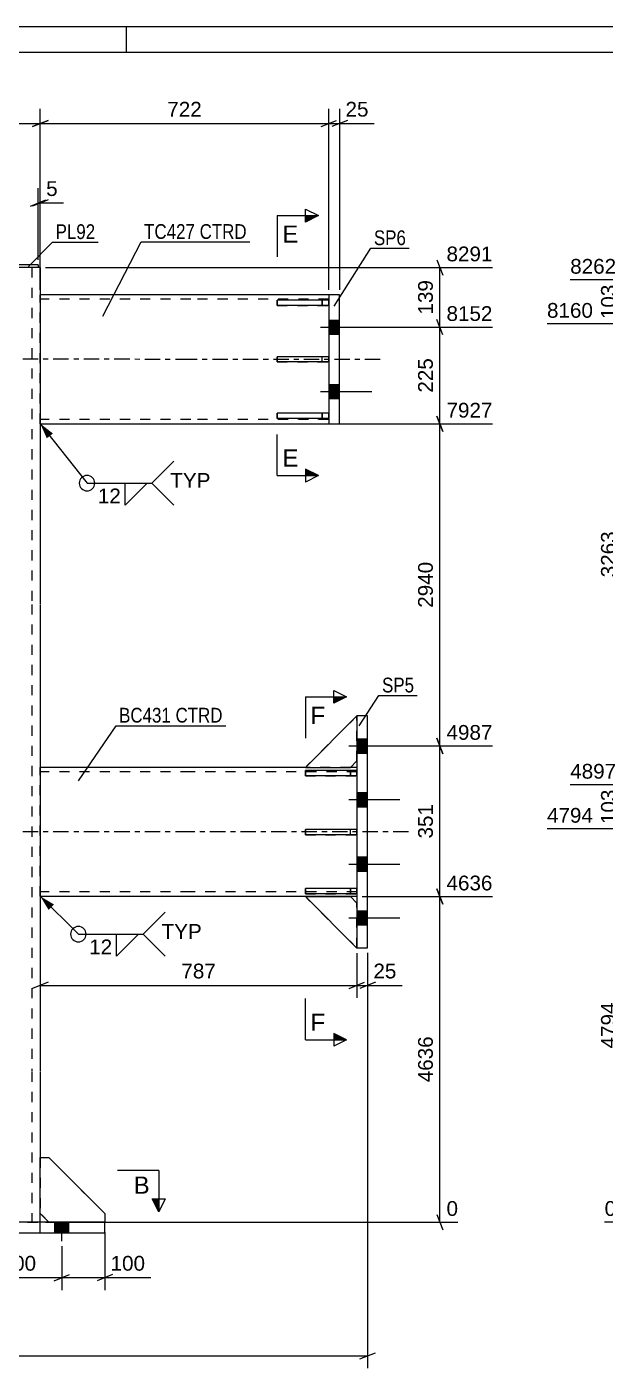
# Model space of a CAD drawing. Header units: millimetres. Extents: x -496 to 256, y -947 to 232.
# Drawn here: x -183 to -70.9, y -28.3 to 231.9 of the extents above; entities that cross this region are included whole.
import ezdxf

# ---------------------------------------------------------------- set-up
doc = ezdxf.new("R2010")
doc.units = ezdxf.units.MM
doc.linetypes.add('DXK_LINE_DOT2', pattern=[3.9198, 1.9599, -1.9599])
doc.linetypes.add('DXK_LINE_DOT3', pattern=[5.9187, 2.979, -0.9799, 0.9799, -0.9799])
doc.styles.add('Arial', font='ARIAL.TTF', dxfattribs={"height": 0.2})
doc.styles.add('Arial Narrow', font='ARIALN.TTF', dxfattribs={"height": 0.2})

# ---------------------------------------------------------------- blocks, each defined once
blk = doc.blocks.new('Unknown-284932164-1134')
at = {"color": 5, "linetype": 'Continuous'}
for p, q in [((256.3, 231.92), (-337.7, 231.92)), ((-163.7, 226.92), (-163.7, 231.92)), ((251.3, 226.92), (-332.7, 226.92))]:
    blk.add_line(p, q, dxfattribs=at)
blk = doc.blocks.new('Part-284932164-8236 - 8231')
at = {"color": 2, "linetype": 'Continuous'}
for p, q in [((-167.9, 0), (-234.56, 0)), ((-234.56, 0), (-234.56, -2.08)), ((-234.56, -2.08), (-222.06, -2.08)), ((-222.06, -2.08), (-222.06, 0)), ((-222.06, -2.08), (-167.9, -2.08)), ((-180.4, -2.08), (-180.4, 0)), ((-167.9, -2.08), (-167.9, 0))]:
    blk.add_line(p, q, dxfattribs=at)
at = {"color": 7, "linetype": 'DXK_LINE_DOT2'}
for p, q in [((-222.06, 0), (-222.06, -2.08)), ((-180.4, -2.08), (-180.4, 0))]:
    blk.add_line(p, q, dxfattribs=at)
blk = doc.blocks.new('Part-284932164-8241 - 8231')
at = {"color": 2, "linetype": 'Continuous'}
for p, q in [((-180.4, 1.67), (-180.4, 12.5)), ((-180.4, 12.5), (-178.73, 12.5)), ((-167.9, 1.67), (-178.73, 12.5)), ((-178.73, 0), (-180.4, 1.67)), ((-167.9, 1.67), (-167.9, 0))]:
    blk.add_line(p, q, dxfattribs=at)
at = {"color": 7, "linetype": 'DXK_LINE_DOT2'}
blk.add_line((-167.9, 0), (-178.73, 0), dxfattribs=at)
blk = doc.blocks.new('Part-284932164-8242 - 8231')
at = {"color": 7, "linetype": 'DXK_LINE_DOT2'}
for p, q in [((-180.4, 1.67), (-180.4, 12.5)), ((-180.4, 12.5), (-178.73, 12.5)), ((-178.73, 12.5), (-167.9, 1.67)), ((-178.73, 0), (-180.4, 1.67)), ((-167.9, 0), (-178.73, 0)), ((-167.9, 1.67), (-167.9, 0))]:
    blk.add_line(p, q, dxfattribs=at)
blk = doc.blocks.new('Part-284932164-8251 - 8231')
at = {"color": 2, "linetype": 'Continuous'}
for p, q in [((-151.23, 179.9), (-180.4, 179.91)), ((-124.46, 179.9), (-151.13, 179.9)), ((-180.4, 154.91), (-151.23, 154.9)), ((-151.13, 154.9), (-124.46, 154.9))]:
    blk.add_line(p, q, dxfattribs=at)
at = {"color": 7, "linetype": 'DXK_LINE_DOT2'}
for p, q in [((-180.4, 154.91), (-180.4, 179.91)), ((-124.46, 179.9), (-124.46, 154.9)), ((-151.23, 179.07), (-180.4, 179.07)), ((-124.46, 179.07), (-151.13, 179.07)), ((-151.23, 155.74), (-180.4, 155.74)), ((-180.4, 154.91), (-180.4, 154.91)), ((-180.4, 154.91), (-180.4, 154.91)), ((-124.46, 155.74), (-151.13, 155.74))]:
    blk.add_line(p, q, dxfattribs=at)
at = {"color": 7, "linetype": 'DXK_LINE_DOT3'}
for p, q in [((-151.23, 167.4), (-190.4, 167.41)), ((-114.46, 167.4), (-151.13, 167.4))]:
    blk.add_line(p, q, dxfattribs=at)
blk = doc.blocks.new('Part-284932164-8252 - 8231')
at = {"color": 2, "linetype": 'Continuous'}
for p, q in [((-151.23, 88.22), (-180.4, 88.22)), ((-129, 88.22), (-151.13, 88.22)), ((-119, 88.22), (-120.25, 88.22)), ((-180.4, 63.22), (-151.23, 63.22)), ((-151.13, 63.22), (-119, 63.22))]:
    blk.add_line(p, q, dxfattribs=at)
at = {"color": 7, "linetype": 'DXK_LINE_DOT2'}
for p, q in [((-180.4, 63.22), (-180.4, 88.22)), ((-151.23, 87.38), (-180.4, 87.38)), ((-119, 87.38), (-151.13, 87.38)), ((-120.25, 88.22), (-129, 88.22)), ((-119, 88.22), (-119, 63.22)), ((-151.23, 64.05), (-180.4, 64.05)), ((-180.4, 63.22), (-180.4, 63.22)), ((-180.4, 63.22), (-180.4, 63.22)), ((-119, 64.05), (-151.13, 64.05))]:
    blk.add_line(p, q, dxfattribs=at)
at = {"color": 7, "linetype": 'DXK_LINE_DOT3'}
for p, q in [((-151.23, 75.72), (-190.4, 75.72)), ((-109, 75.72), (-151.13, 75.72))]:
    blk.add_line(p, q, dxfattribs=at)
blk = doc.blocks.new('Part-284932164-8254 - 8231')
at = {"color": 2, "linetype": 'Continuous'}
for p, q in [((-124.46, 179.9), (-124.46, 154.9)), ((-122.38, 179.9), (-124.46, 179.9)), ((-122.38, 154.9), (-122.38, 179.9)), ((-124.46, 154.9), (-122.38, 154.9))]:
    blk.add_line(p, q, dxfattribs=at)
blk = doc.blocks.new('Part-284932164-8256 - 8231')
at = {"color": 2, "linetype": 'Continuous'}
for p, q in [((-119, 98.22), (-119, 53.22)), ((-116.92, 98.22), (-119, 98.22)), ((-116.92, 53.22), (-116.92, 98.22)), ((-119, 53.22), (-116.92, 53.22))]:
    blk.add_line(p, q, dxfattribs=at)
blk = doc.blocks.new('Part-284932164-8260 - 8231')
at = {"color": 2, "linetype": 'Continuous'}
for p, q in [((-124.46, 167.9), (-134.46, 167.9)), ((-134.46, 166.9), (-134.46, 167.9)), ((-124.46, 166.9), (-134.46, 166.9)), ((-124.46, 167.9), (-124.46, 166.9))]:
    blk.add_line(p, q, dxfattribs=at)
at = {"color": 7, "linetype": 'DXK_LINE_DOT2'}
blk.add_line((-125.71, 166.9), (-125.71, 167.9), dxfattribs=at)
blk = doc.blocks.new('Part-284932164-8261 - 8231')
at = {"color": 2, "linetype": 'Continuous'}
for p, q in [((-124.46, 178.86), (-134.46, 178.86)), ((-134.46, 177.86), (-134.46, 178.86)), ((-124.46, 177.86), (-134.46, 177.86)), ((-124.46, 178.86), (-124.46, 177.86))]:
    blk.add_line(p, q, dxfattribs=at)
at = {"color": 7, "linetype": 'DXK_LINE_DOT2'}
blk.add_line((-125.71, 177.86), (-125.71, 178.86), dxfattribs=at)
blk = doc.blocks.new('Part-284932164-8262 - 8231')
at = {"color": 2, "linetype": 'Continuous'}
for p, q in [((-124.46, 156.95), (-134.46, 156.95)), ((-134.46, 155.95), (-134.46, 156.95)), ((-124.46, 156.95), (-124.46, 155.95)), ((-124.46, 155.95), (-134.46, 155.95))]:
    blk.add_line(p, q, dxfattribs=at)
at = {"color": 7, "linetype": 'DXK_LINE_DOT2'}
blk.add_line((-125.71, 155.95), (-125.71, 156.95), dxfattribs=at)
blk = doc.blocks.new('Part-284932164-8273 - 8231')
at = {"color": 2, "linetype": 'Continuous'}
for p, q in [((-129, 63.16), (-120.25, 63.16)), ((-129, 63.16), (-119, 53.16)), ((-120.25, 63.16), (-119, 61.91)), ((-119, 53.16), (-119, 53.22))]:
    blk.add_line(p, q, dxfattribs=at)
at = {"color": 7, "linetype": 'DXK_LINE_DOT2'}
blk.add_line((-119, 53.22), (-119, 61.91), dxfattribs=at)
blk = doc.blocks.new('Part-284932164-8274 - 8231')
at = {"color": 7, "linetype": 'DXK_LINE_DOT2'}
for p, q in [((-129, 63.16), (-120.25, 63.16)), ((-119, 53.16), (-129, 63.16)), ((-120.25, 63.16), (-119, 61.91)), ((-119, 61.91), (-119, 53.16))]:
    blk.add_line(p, q, dxfattribs=at)
blk = doc.blocks.new('Part-284932164-8275 - 8231')
at = {"color": 2, "linetype": 'Continuous'}
for p, q in [((-119, 98.22), (-129, 88.22)), ((-120.25, 88.22), (-119, 89.47)), ((-129, 88.22), (-120.25, 88.22))]:
    blk.add_line(p, q, dxfattribs=at)
at = {"color": 7, "linetype": 'DXK_LINE_DOT2'}
blk.add_line((-119, 89.47), (-119, 98.22), dxfattribs=at)
blk = doc.blocks.new('Part-284932164-8276 - 8231')
at = {"color": 7, "linetype": 'DXK_LINE_DOT2'}
for p, q in [((-119, 98.22), (-129, 88.22)), ((-119, 89.47), (-119, 98.22)), ((-120.25, 88.22), (-119, 89.47)), ((-129, 88.22), (-120.25, 88.22))]:
    blk.add_line(p, q, dxfattribs=at)
blk = doc.blocks.new('Part-284932164-8277 - 8231')
at = {"color": 7, "linetype": 'DXK_LINE_DOT2'}
for p, q in [((-119, 76.16), (-129, 76.16)), ((-129, 76.16), (-129, 75.16)), ((-120.25, 75.16), (-120.25, 76.16)), ((-119, 75.16), (-119, 76.16)), ((-129, 75.16), (-119, 75.16))]:
    blk.add_line(p, q, dxfattribs=at)
blk = doc.blocks.new('Part-284932164-8278 - 8231')
at = {"color": 7, "linetype": 'DXK_LINE_DOT2'}
for p, q in [((-119, 87.62), (-129, 87.62)), ((-129, 87.62), (-129, 86.62)), ((-129, 86.62), (-119, 86.62)), ((-120.25, 87.62), (-120.25, 86.62)), ((-119, 86.62), (-119, 87.62))]:
    blk.add_line(p, q, dxfattribs=at)
blk = doc.blocks.new('Part-284932164-8279 - 8231')
at = {"color": 7, "linetype": 'DXK_LINE_DOT2'}
for p, q in [((-119, 64.7), (-129, 64.7)), ((-129, 64.7), (-129, 63.7)), ((-129, 63.7), (-119, 63.7)), ((-120.25, 64.7), (-120.25, 63.7)), ((-119, 63.7), (-119, 64.7))]:
    blk.add_line(p, q, dxfattribs=at)
blk = doc.blocks.new('Part-284932164-8280 - 8231')
at = {"color": 2, "linetype": 'Continuous'}
for p, q in [((-119, 76.16), (-129, 76.16)), ((-129, 75.16), (-129, 76.16)), ((-119, 76.16), (-119, 75.16)), ((-119, 75.16), (-129, 75.16))]:
    blk.add_line(p, q, dxfattribs=at)
at = {"color": 7, "linetype": 'DXK_LINE_DOT2'}
blk.add_line((-120.25, 75.16), (-120.25, 76.16), dxfattribs=at)
blk = doc.blocks.new('Part-284932164-8281 - 8231')
at = {"color": 2, "linetype": 'Continuous'}
for p, q in [((-119, 87.62), (-129, 87.62)), ((-129, 86.62), (-129, 87.62)), ((-119, 86.62), (-129, 86.62)), ((-119, 87.62), (-119, 86.62))]:
    blk.add_line(p, q, dxfattribs=at)
at = {"color": 7, "linetype": 'DXK_LINE_DOT2'}
blk.add_line((-120.25, 86.62), (-120.25, 87.62), dxfattribs=at)
blk = doc.blocks.new('Part-284932164-8282 - 8231')
at = {"color": 2, "linetype": 'Continuous'}
for p, q in [((-119, 64.7), (-129, 64.7)), ((-129, 63.7), (-129, 64.7)), ((-119, 63.7), (-129, 63.7)), ((-119, 64.7), (-119, 63.7))]:
    blk.add_line(p, q, dxfattribs=at)
at = {"color": 7, "linetype": 'DXK_LINE_DOT2'}
blk.add_line((-120.25, 63.7), (-120.25, 64.7), dxfattribs=at)
blk = doc.blocks.new('Part-284932164-8283 - 8231')
at = {"color": 2, "linetype": 'Continuous'}
for p, q in [((-221.65, 185.72), (-214.77, 185.72)), ((-221.65, 185.72), (-221.65, 185.22)), ((-221.65, 185.22), (-220.25, 185.22)), ((-180.81, 185.72), (-187.69, 185.72)), ((-180.81, 185.22), (-182.21, 185.22)), ((-180.81, 185.72), (-180.81, 185.22))]:
    blk.add_line(p, q, dxfattribs=at)
at = {"color": 7, "linetype": 'DXK_LINE_DOT2'}
for p, q in [((-182.21, 185.22), (-220.25, 185.22)), ((-187.69, 185.72), (-214.77, 185.72))]:
    blk.add_line(p, q, dxfattribs=at)
blk = doc.blocks.new('Part-284932164-8286 - 8231')
at = {"linetype": 'Continuous'}
blk.add_hatch(color=2, dxfattribs=at).paths.add_polyline_path([(-222.06, 29.17), (-222.86, 30.57), (-221.26, 30.57)])
at = {"color": 2, "linetype": 'Continuous'}
for p, q in [((-222.06, 185.22), (-222.06, 119.96)), ((-222.06, 185.22), (-221.65, 185.22)), ((-220.25, 185.22), (-214.77, 185.22)), ((-182.21, 185.22), (-187.69, 185.22)), ((-180.4, 185.22), (-180.81, 185.22)), ((-180.4, 185.22), (-180.4, 119.96)), ((-222.06, 119.86), (-222.06, 29.27)), ((-180.4, 119.86), (-180.4, 29.27)), ((-222.06, 29.17), (-222.86, 30.57)), ((-222.86, 30.57), (-221.26, 30.57)), ((-221.26, 30.57), (-222.06, 29.17)), ((-222.06, 29.17), (-222.06, 12.5)), ((-180.4, 29.17), (-180.4, 12.5)), ((-222.06, 1.67), (-222.06, 0)), ((-180.4, 0), (-180.4, 1.67))]:
    blk.add_line(p, q, dxfattribs=at)
at = {"color": 7, "linetype": 'DXK_LINE_DOT2'}
for p, q in [((-221.81, 185.22), (-220.25, 185.22)), ((-220.4, 185.22), (-220.4, 119.96)), ((-220.4, 185.22), (-220.25, 185.22)), ((-214.77, 185.22), (-187.69, 185.22)), ((-180.81, 185.22), (-183.73, 185.22)), ((-182.06, 185.22), (-182.06, 119.96)), ((-220.4, 119.86), (-220.4, 29.27)), ((-182.06, 119.86), (-182.06, 29.27)), ((-220.4, 29.17), (-220.4, 0)), ((-182.06, 29.17), (-182.06, 0)), ((-222.06, 12.5), (-222.06, 1.67)), ((-180.4, 12.5), (-180.4, 1.67)), ((-222.06, 0), (-180.4, 0))]:
    blk.add_line(p, q, dxfattribs=at)
at = {"color": 2, "linetype": 'Continuous'}
blk.add_circle((-222.06, 30.07), 1, dxfattribs=at)
blk = doc.blocks.new('Bolt-284932164-8287 - 8231')
at = {"linetype": 'Continuous'}
for points in [[(-224.86, 0), (-227.61, 0), (-227.61, -2.08), (-224.86, -2.08)], [(-224.86, 0), (-227.61, 0), (-227.61, -2.08), (-224.86, -2.08)], [(-208.19, 0), (-210.94, 0), (-210.94, -2.08), (-208.19, -2.08)], [(-208.19, 0), (-210.94, 0), (-210.94, -2.08), (-208.19, -2.08)], [(-191.52, 0), (-194.27, 0), (-194.27, -2.08), (-191.52, -2.08)], [(-191.52, 0), (-194.27, 0), (-194.27, -2.08), (-191.52, -2.08)], [(-174.86, 0), (-177.61, 0), (-177.61, -2.08), (-174.86, -2.08)], [(-174.86, 0), (-177.61, 0), (-177.61, -2.08), (-174.86, -2.08)]]:
    blk.add_hatch(color=1, dxfattribs=at).paths.add_polyline_path(points)
at = {"color": 1, "linetype": 'Continuous'}
for p, q in [((-227.61, -2.08), (-227.61, 0)), ((-227.61, -2.08), (-227.61, 0)), ((-226.23, -3.67), (-226.23, 0)), ((-226.23, -3.67), (-226.23, 0)), ((-224.86, -2.08), (-224.86, 0)), ((-224.86, -2.08), (-224.86, 0)), ((-210.94, -2.08), (-210.94, 0)), ((-210.94, -2.08), (-210.94, 0)), ((-209.56, -3.67), (-209.56, 0)), ((-209.56, -3.67), (-209.56, 0)), ((-208.19, -2.08), (-208.19, 0)), ((-208.19, -2.08), (-208.19, 0)), ((-194.27, -2.08), (-194.27, 0)), ((-194.27, -2.08), (-194.27, 0)), ((-192.9, -3.67), (-192.9, 0)), ((-192.9, -3.67), (-192.9, 0)), ((-191.52, -2.08), (-191.52, 0)), ((-191.52, -2.08), (-191.52, 0)), ((-177.61, -2.08), (-177.61, 0)), ((-177.61, -2.08), (-177.61, 0)), ((-176.23, -3.67), (-176.23, 0)), ((-176.23, -3.67), (-176.23, 0)), ((-174.86, -2.08), (-174.86, 0)), ((-174.86, -2.08), (-174.86, 0))]:
    blk.add_line(p, q, dxfattribs=at)
blk = doc.blocks.new('Bolt-284932164-8293 - 8231')
at = {"linetype": 'Continuous'}
for points in [[(-124.46, 175.03), (-124.46, 172.28), (-122.38, 172.28), (-122.38, 175.03)], [(-124.46, 175.03), (-124.46, 172.28), (-122.38, 172.28), (-122.38, 175.03)], [(-124.46, 162.53), (-124.46, 159.78), (-122.38, 159.78), (-122.38, 162.53)], [(-124.46, 162.53), (-124.46, 159.78), (-122.38, 159.78), (-122.38, 162.53)]]:
    blk.add_hatch(color=1, dxfattribs=at).paths.add_polyline_path(points)
at = {"color": 1, "linetype": 'Continuous'}
for p, q in [((-124.46, 175.03), (-122.38, 175.03)), ((-124.46, 175.03), (-122.38, 175.03)), ((-126.05, 173.65), (-116.13, 173.65)), ((-126.05, 173.65), (-116.13, 173.65)), ((-124.46, 172.28), (-122.38, 172.28)), ((-124.46, 172.28), (-122.38, 172.28)), ((-124.46, 162.53), (-122.38, 162.53)), ((-124.46, 162.53), (-122.38, 162.53)), ((-126.05, 161.15), (-116.13, 161.15)), ((-126.05, 161.15), (-116.13, 161.15)), ((-124.46, 159.78), (-122.38, 159.78)), ((-124.46, 159.78), (-122.38, 159.78))]:
    blk.add_line(p, q, dxfattribs=at)
blk = doc.blocks.new('Bolt-284932164-8295 - 8231')
at = {"linetype": 'Continuous'}
for points in [[(-119, 93.76), (-119, 91.01), (-116.92, 91.01), (-116.92, 93.76)], [(-119, 93.76), (-119, 91.01), (-116.92, 91.01), (-116.92, 93.76)], [(-119, 93.76), (-119, 91.01), (-116.92, 91.01), (-116.92, 93.76)], [(-119, 83.34), (-119, 80.59), (-116.92, 80.59), (-116.92, 83.34)], [(-119, 83.34), (-119, 80.59), (-116.92, 80.59), (-116.92, 83.34)], [(-119, 70.84), (-119, 68.09), (-116.92, 68.09), (-116.92, 70.84)], [(-119, 70.84), (-119, 68.09), (-116.92, 68.09), (-116.92, 70.84)], [(-119, 60.42), (-119, 57.67), (-116.92, 57.67), (-116.92, 60.42)], [(-119, 60.42), (-119, 57.67), (-116.92, 57.67), (-116.92, 60.42)], [(-119, 60.42), (-119, 57.67), (-116.92, 57.67), (-116.92, 60.42)]]:
    blk.add_hatch(color=1, dxfattribs=at).paths.add_polyline_path(points)
at = {"color": 1, "linetype": 'Continuous'}
for p, q in [((-119, 93.76), (-116.92, 93.76)), ((-119, 93.76), (-116.92, 93.76)), ((-119, 93.76), (-116.92, 93.76)), ((-120.59, 92.38), (-110.67, 92.38)), ((-120.59, 92.38), (-110.67, 92.38)), ((-120.59, 92.38), (-110.67, 92.38)), ((-119, 91.01), (-116.92, 91.01)), ((-119, 91.01), (-116.92, 91.01)), ((-119, 91.01), (-116.92, 91.01)), ((-119, 83.34), (-116.92, 83.34)), ((-119, 83.34), (-116.92, 83.34)), ((-120.59, 81.97), (-110.67, 81.97)), ((-120.59, 81.97), (-110.67, 81.97)), ((-119, 80.59), (-116.92, 80.59)), ((-119, 80.59), (-116.92, 80.59)), ((-119, 70.84), (-116.92, 70.84)), ((-119, 70.84), (-116.92, 70.84)), ((-120.59, 69.47), (-110.67, 69.47)), ((-120.59, 69.47), (-110.67, 69.47)), ((-119, 68.09), (-116.92, 68.09)), ((-119, 68.09), (-116.92, 68.09)), ((-119, 60.42), (-116.92, 60.42)), ((-119, 60.42), (-116.92, 60.42)), ((-119, 60.42), (-116.92, 60.42)), ((-120.59, 59.05), (-110.67, 59.05)), ((-120.59, 59.05), (-110.67, 59.05)), ((-120.59, 59.05), (-110.67, 59.05)), ((-119, 57.67), (-116.92, 57.67)), ((-119, 57.67), (-116.92, 57.67)), ((-119, 57.67), (-116.92, 57.67))]:
    blk.add_line(p, q, dxfattribs=at)
blk = doc.blocks.new('Part-284932164-17083 - 8231')
at = {"color": 7, "linetype": 'DXK_LINE_DOT2'}
for p, q in [((-124.46, 167.9), (-134.46, 167.9)), ((-134.46, 167.9), (-134.46, 166.9)), ((-134.46, 166.9), (-124.46, 166.9)), ((-125.71, 166.9), (-125.71, 167.9)), ((-124.46, 166.9), (-124.46, 167.9))]:
    blk.add_line(p, q, dxfattribs=at)
blk = doc.blocks.new('Part-284932164-17086 - 8231')
at = {"color": 7, "linetype": 'DXK_LINE_DOT2'}
for p, q in [((-124.46, 178.86), (-134.46, 178.86)), ((-134.46, 178.86), (-134.46, 177.86)), ((-134.46, 177.86), (-124.46, 177.86)), ((-125.71, 178.86), (-125.71, 177.86)), ((-124.46, 177.86), (-124.46, 178.86))]:
    blk.add_line(p, q, dxfattribs=at)
blk = doc.blocks.new('Part-284932164-17087 - 8231')
at = {"color": 7, "linetype": 'DXK_LINE_DOT2'}
for p, q in [((-124.46, 156.95), (-134.46, 156.95)), ((-134.46, 156.95), (-134.46, 155.95)), ((-125.71, 156.95), (-125.71, 155.95)), ((-124.46, 155.95), (-124.46, 156.95)), ((-134.46, 155.95), (-124.46, 155.95))]:
    blk.add_line(p, q, dxfattribs=at)
blk = doc.blocks.new('StraightDimension-284932164-12461 - 1878')
at = {"color": 7, "linetype": 'Continuous'}
for p, q in [((-45.33, 182.82), (-77.63, 182.82)), ((-68.04, 184.32), (-66.84, 181.32)), ((-67.44, 174.27), (-67.44, 182.82)), ((-66.84, 172.77), (-68.04, 175.77)), ((-21.83, 174.27), (-82.13, 174.27))]:
    blk.add_line(p, q, dxfattribs=at)
at = {"color": 0}
blk.add_wipeout([(-68.19, 182.48), (-72.39, 182.48), (-72.39, 174.61), (-68.19, 174.61)], dxfattribs=at)
at = {"color": 3, "style": 'Arial'}
blk.add_text('103', height=2.865, rotation=90.0002, dxfattribs=at).set_placement((-68.79, 175.21))
at = {"color": 0, "linetype": 'Continuous'}
blk.add_wipeout([(-68.14, 183.42), (-68.14, 187.62), (-78.23, 187.62), (-78.23, 183.42)], dxfattribs=at)
at = {"color": 3, "linetype": 'Continuous', "style": 'Arial'}
blk.add_text('8262', height=2.865, dxfattribs=at).set_placement((-77.63, 184.02))
blk = doc.blocks.new('StraightDimension-284932164-12462 - 1878')
at = {"color": 7, "linetype": 'Continuous'}
for p, q in [((-66.84, 172.77), (-68.04, 175.77)), ((-21.83, 174.27), (-82.13, 174.27)), ((-67.44, 84.84), (-67.44, 174.27)), ((-68.04, 86.34), (-66.84, 83.34)), ((-45.33, 84.84), (-77.63, 84.84))]:
    blk.add_line(p, q, dxfattribs=at)
at = {"color": 0, "linetype": 'Continuous'}
blk.add_wipeout([(-72.64, 174.87), (-72.64, 179.07), (-82.73, 179.07), (-82.73, 174.87)], dxfattribs=at)
at = {"color": 0}
blk.add_wipeout([(-68.19, 134.6), (-72.39, 134.6), (-72.39, 124.51), (-68.19, 124.51)], dxfattribs=at)
at = {"color": 3, "linetype": 'Continuous', "style": 'Arial'}
blk.add_text('8160', height=2.865, dxfattribs=at).set_placement((-82.13, 175.47))
at = {"color": 3, "style": 'Arial'}
blk.add_text('3263', height=2.865, rotation=90.0002, dxfattribs=at).set_placement((-68.79, 125.11))
blk = doc.blocks.new('StraightDimension-284932164-12463 - 1878')
at = {"color": 7, "linetype": 'Continuous'}
for p, q in [((-68.04, 86.34), (-66.84, 83.34)), ((-45.33, 84.84), (-77.63, 84.84)), ((-67.44, 76.29), (-67.44, 84.84)), ((-21.83, 76.29), (-82.13, 76.29)), ((-66.84, 74.79), (-68.04, 77.79))]:
    blk.add_line(p, q, dxfattribs=at)
at = {"color": 0}
blk.add_wipeout([(-68.19, 84.5), (-72.39, 84.5), (-72.39, 76.63), (-68.19, 76.63)], dxfattribs=at)
at = {"color": 3, "style": 'Arial'}
blk.add_text('103', height=2.865, rotation=90.0002, dxfattribs=at).set_placement((-68.79, 77.23))
at = {"color": 0, "linetype": 'Continuous'}
blk.add_wipeout([(-68.14, 85.44), (-68.14, 89.64), (-78.23, 89.64), (-78.23, 85.44)], dxfattribs=at)
at = {"color": 3, "linetype": 'Continuous', "style": 'Arial'}
blk.add_text('4897', height=2.865, dxfattribs=at).set_placement((-77.63, 86.04))
blk = doc.blocks.new('StraightDimension-284932164-12464 - 1878')
at = {"color": 7, "linetype": 'Continuous'}
for p, q in [((-21.83, 76.29), (-82.13, 76.29)), ((-66.84, 74.79), (-68.04, 77.79)), ((-67.44, 0), (-67.44, 76.29)), ((-21.83, 0), (-70.96, 0)), ((-68.04, 1.5), (-66.84, -1.5))]:
    blk.add_line(p, q, dxfattribs=at)
at = {"color": 0, "linetype": 'Continuous'}
for points in [[(-72.64, 76.89), (-72.64, 81.09), (-82.73, 81.09), (-82.73, 76.89)], [(-68.14, 0.6), (-68.14, 4.8), (-71.56, 4.8), (-71.56, 0.6)]]:
    blk.add_wipeout(points, dxfattribs=at)
at = {"color": 0}
blk.add_wipeout([(-68.19, 43.19), (-72.39, 43.19), (-72.39, 33.1), (-68.19, 33.1)], dxfattribs=at)
at = {"color": 3, "linetype": 'Continuous', "style": 'Arial'}
for s, height, p in [('4794', 2.865, (-82.13, 77.49)), ('0', 2.87, (-70.96, 1.2))]:
    blk.add_text(s, height=height, dxfattribs=at).set_placement(p)
at = {"color": 3, "style": 'Arial'}
blk.add_text('4794', height=2.865, rotation=90.0002, dxfattribs=at).set_placement((-68.79, 33.7))
blk = doc.blocks.new('StraightDimension-284932164-9335 - 8231')
at = {"color": 7, "linetype": 'Continuous'}
for p, q in [((-180.81, 186.72), (-180.81, 200.6)), ((-180.4, 186.22), (-180.4, 200.6)), ((-182.31, 197.15), (-179.31, 198.35)), ((-178.9, 198.35), (-181.9, 197.15)), ((-180.81, 197.75), (-180.4, 197.75))]:
    blk.add_line(p, q, dxfattribs=at)
at = {"color": 0}
blk.add_wipeout([(-176.45, 198.5), (-176.45, 202.7), (-179.87, 202.7), (-179.87, 198.5)], dxfattribs=at)
at = {"color": 7, "linetype": 'Continuous'}
blk.add_line((-180.4, 197.75), (-175.92, 197.75), dxfattribs=at)
blk.add_line((-180.4, 197.75), (-175.92, 197.75), dxfattribs=at)
at = {"color": 3, "style": 'Arial'}
blk.add_text('5', height=2.87, dxfattribs=at).set_placement((-179.27, 199.1))
blk = doc.blocks.new('StraightDimension-284932164-9284 - 8231')
at = {"color": 7, "linetype": 'Continuous'}
for p, q in [((-125.96, 212.55), (-122.96, 213.75)), ((-124.46, 180.9), (-124.46, 216)), ((-120.84, 213.75), (-123.84, 212.55)), ((-122.34, 180.9), (-122.34, 216)), ((-124.46, 213.15), (-122.34, 213.15))]:
    blk.add_line(p, q, dxfattribs=at)
at = {"color": 0}
blk.add_wipeout([(-116.17, 213.9), (-116.17, 218.1), (-121.81, 218.1), (-121.81, 213.9)], dxfattribs=at)
at = {"color": 7, "linetype": 'Continuous'}
blk.add_line((-122.34, 213.15), (-115.64, 213.15), dxfattribs=at)
blk.add_line((-122.34, 213.15), (-115.64, 213.15), dxfattribs=at)
at = {"color": 3, "style": 'Arial'}
blk.add_text('25', height=2.865, dxfattribs=at).set_placement((-121.21, 214.5))
blk = doc.blocks.new('StraightDimension-284932164-9285 - 8231')
at = {"color": 7, "linetype": 'Continuous'}
for p, q in [((-178.9, 213.75), (-181.9, 212.55)), ((-180.4, 180.91), (-180.4, 216)), ((-125.96, 212.55), (-122.96, 213.75)), ((-124.46, 180.9), (-124.46, 216)), ((-180.4, 213.15), (-124.46, 213.15))]:
    blk.add_line(p, q, dxfattribs=at)
at = {"color": 0}
blk.add_wipeout([(-148.5, 213.9), (-148.5, 218.1), (-156.37, 218.1), (-156.37, 213.9)], dxfattribs=at)
at = {"color": 3, "style": 'Arial'}
blk.add_text('722', height=2.865, dxfattribs=at).set_placement((-155.77, 214.5))
blk = doc.blocks.new('StraightDimension-284932164-9286 - 8231')
at = {"color": 7, "linetype": 'Continuous'}
for p, q in [((-220.57, 213.75), (-223.57, 212.55)), ((-222.07, 180.91), (-222.07, 216)), ((-181.9, 212.55), (-178.9, 213.75)), ((-180.4, 180.91), (-180.4, 216)), ((-222.07, 213.15), (-180.4, 213.15))]:
    blk.add_line(p, q, dxfattribs=at)
at = {"color": 0}
blk.add_wipeout([(-197.3, 213.9), (-197.3, 218.1), (-205.17, 218.1), (-205.17, 213.9)], dxfattribs=at)
at = {"color": 3, "style": 'Arial'}
blk.add_text('500', height=2.865, dxfattribs=at).set_placement((-204.57, 214.5))
blk = doc.blocks.new('StraightDimension-284932164-8928 - 8231')
at = {"color": 7, "linetype": 'Continuous'}
for p, q in [((-167.9, -2.04), (-167.9, -13.18)), ((-176.23, -4.67), (-176.23, -13.18)), ((-177.73, -11.38), (-174.73, -10.18)), ((-166.4, -10.18), (-169.4, -11.38)), ((-176.23, -10.78), (-167.9, -10.78))]:
    blk.add_line(p, q, dxfattribs=at)
at = {"color": 0}
blk.add_wipeout([(-159.5, -10.03), (-159.5, -5.83), (-167.37, -5.83), (-167.37, -10.03)], dxfattribs=at)
at = {"color": 7, "linetype": 'Continuous'}
blk.add_line((-167.9, -10.78), (-158.98, -10.78), dxfattribs=at)
blk.add_line((-167.9, -10.78), (-158.98, -10.78), dxfattribs=at)
at = {"color": 3, "style": 'Arial'}
blk.add_text('100', height=2.865, dxfattribs=at).set_placement((-166.77, -9.43))
blk = doc.blocks.new('StraightDimension-284932164-8929 - 8231')
at = {"color": 7, "linetype": 'Continuous'}
for p, q in [((-192.9, -4.67), (-192.9, -13.18)), ((-176.23, -4.67), (-176.23, -13.18)), ((-191.4, -10.18), (-194.4, -11.38)), ((-177.73, -11.38), (-174.73, -10.18)), ((-192.9, -10.78), (-176.23, -10.78))]:
    blk.add_line(p, q, dxfattribs=at)
at = {"color": 0}
blk.add_wipeout([(-180.63, -10.03), (-180.63, -5.83), (-188.5, -5.83), (-188.5, -10.03)], dxfattribs=at)
at = {"color": 3, "style": 'Arial'}
blk.add_text('200', height=2.865, dxfattribs=at).set_placement((-187.9, -9.43))
blk = doc.blocks.new('StraightDimension-284932164-9019 - 8231')
at = {"color": 7, "linetype": 'Continuous'}
for p, q in [((-281.38, 52.22), (-281.38, -28.35)), ((-116.92, 52.22), (-116.92, -28.35)), ((-279.88, -25.35), (-282.88, -26.55)), ((-281.38, -25.95), (-116.92, -25.95)), ((-118.42, -26.55), (-115.42, -25.35))]:
    blk.add_line(p, q, dxfattribs=at)
at = {"color": 0}
blk.add_wipeout([(-194.1, -25.2), (-194.1, -21), (-204.2, -21), (-204.2, -25.2)], dxfattribs=at)
at = {"color": 3, "style": 'Arial'}
blk.add_text('2057', height=2.865, dxfattribs=at).set_placement((-203.6, -24.6))
blk = doc.blocks.new('StraightDimension-284932164-9082 - 8231')
at = {"color": 7, "linetype": 'Continuous'}
for p, q in [((-179.4, 185.22), (-92.72, 185.22)), ((-103.52, 186.72), (-102.32, 183.72)), ((-102.92, 173.65), (-102.92, 185.22)), ((-102.32, 172.15), (-103.52, 175.15)), ((-117.21, 173.65), (-92.72, 173.65))]:
    blk.add_line(p, q, dxfattribs=at)
at = {"color": 0, "linetype": 'Continuous'}
blk.add_wipeout([(-92.12, 185.82), (-92.12, 190.02), (-102.22, 190.02), (-102.22, 185.82)], dxfattribs=at)
at = {"color": 0}
blk.add_wipeout([(-103.67, 183.37), (-107.87, 183.37), (-107.87, 175.5), (-103.67, 175.5)], dxfattribs=at)
at = {"color": 3, "linetype": 'Continuous', "style": 'Arial'}
blk.add_text('8291', height=2.865, dxfattribs=at).set_placement((-101.62, 186.42))
at = {"color": 3, "style": 'Arial'}
blk.add_text('139', height=2.865, rotation=90.0002, dxfattribs=at).set_placement((-104.27, 176.1))
blk = doc.blocks.new('StraightDimension-284932164-9083 - 8231')
at = {"color": 7, "linetype": 'Continuous'}
for p, q in [((-102.32, 172.15), (-103.52, 175.15)), ((-117.21, 173.65), (-92.72, 173.65)), ((-102.92, 154.9), (-102.92, 173.65)), ((-103.52, 156.4), (-102.32, 153.4)), ((-123.46, 154.9), (-92.72, 154.9))]:
    blk.add_line(p, q, dxfattribs=at)
at = {"color": 0, "linetype": 'Continuous'}
blk.add_wipeout([(-92.12, 174.25), (-92.12, 178.45), (-102.22, 178.45), (-102.22, 174.25)], dxfattribs=at)
at = {"color": 0}
blk.add_wipeout([(-103.67, 168.21), (-107.87, 168.21), (-107.87, 160.34), (-103.67, 160.34)], dxfattribs=at)
at = {"color": 3, "linetype": 'Continuous', "style": 'Arial'}
blk.add_text('8152', height=2.865, dxfattribs=at).set_placement((-101.62, 174.85))
at = {"color": 3, "style": 'Arial'}
blk.add_text('225', height=2.865, rotation=90.0002, dxfattribs=at).set_placement((-104.27, 160.94))
blk = doc.blocks.new('StraightDimension-284932164-9084 - 8231')
at = {"color": 7, "linetype": 'Continuous'}
for p, q in [((-102.32, 153.4), (-103.52, 156.4)), ((-123.46, 154.9), (-92.72, 154.9)), ((-102.92, 92.38), (-102.92, 154.9)), ((-103.52, 93.88), (-102.32, 90.88)), ((-115.92, 92.38), (-92.72, 92.38))]:
    blk.add_line(p, q, dxfattribs=at)
at = {"color": 0, "linetype": 'Continuous'}
blk.add_wipeout([(-92.12, 155.5), (-92.12, 159.7), (-102.22, 159.7), (-102.22, 155.5)], dxfattribs=at)
at = {"color": 0}
blk.add_wipeout([(-103.67, 128.69), (-107.87, 128.69), (-107.87, 118.6), (-103.67, 118.6)], dxfattribs=at)
at = {"color": 3, "linetype": 'Continuous', "style": 'Arial'}
blk.add_text('7927', height=2.865, dxfattribs=at).set_placement((-101.62, 156.1))
at = {"color": 3, "style": 'Arial'}
blk.add_text('2940', height=2.865, rotation=90.0002, dxfattribs=at).set_placement((-104.27, 119.2))
blk = doc.blocks.new('StraightDimension-284932164-9085 - 8231')
at = {"color": 7, "linetype": 'Continuous'}
for p, q in [((-102.32, 90.88), (-103.52, 93.88)), ((-115.92, 92.38), (-92.72, 92.38)), ((-102.92, 63.16), (-102.92, 92.38)), ((-118, 63.16), (-92.72, 63.16)), ((-103.52, 64.66), (-102.32, 61.66))]:
    blk.add_line(p, q, dxfattribs=at)
at = {"color": 0, "linetype": 'Continuous'}
blk.add_wipeout([(-92.12, 92.98), (-92.12, 97.18), (-102.22, 97.18), (-102.22, 92.98)], dxfattribs=at)
at = {"color": 0}
blk.add_wipeout([(-103.67, 81.71), (-107.87, 81.71), (-107.87, 73.83), (-103.67, 73.83)], dxfattribs=at)
at = {"color": 3, "linetype": 'Continuous', "style": 'Arial'}
blk.add_text('4987', height=2.865, dxfattribs=at).set_placement((-101.62, 93.58))
at = {"color": 3, "style": 'Arial'}
blk.add_text('351', height=2.865, rotation=90.0002, dxfattribs=at).set_placement((-104.27, 74.43))
blk = doc.blocks.new('StraightDimension-284932164-9086 - 8231')
at = {"color": 7, "linetype": 'Continuous'}
for p, q in [((-118, 63.16), (-92.72, 63.16)), ((-102.32, 61.66), (-103.52, 64.66)), ((-102.92, 0), (-102.92, 63.16)), ((-179.4, 0), (-99.4, 0)), ((-103.52, 1.5), (-102.32, -1.5))]:
    blk.add_line(p, q, dxfattribs=at)
at = {"color": 0, "linetype": 'Continuous'}
for points in [[(-92.12, 63.76), (-92.12, 67.96), (-102.22, 67.96), (-102.22, 63.76)], [(-98.8, 0.6), (-98.8, 4.8), (-102.22, 4.8), (-102.22, 0.6)]]:
    blk.add_wipeout(points, dxfattribs=at)
at = {"color": 0}
blk.add_wipeout([(-103.67, 36.63), (-107.87, 36.63), (-107.87, 26.53), (-103.67, 26.53)], dxfattribs=at)
at = {"color": 3, "linetype": 'Continuous', "style": 'Arial'}
for s, height, p in [('4636', 2.865, (-101.62, 64.36)), ('0', 2.87, (-101.62, 1.2))]:
    blk.add_text(s, height=height, dxfattribs=at).set_placement(p)
at = {"color": 3, "style": 'Arial'}
blk.add_text('4636', height=2.865, rotation=90.0002, dxfattribs=at).set_placement((-104.27, 27.13))
blk = doc.blocks.new('StraightDimension-284932164-9257 - 8231')
at = {"color": 7, "linetype": 'Continuous'}
for p, q in [((-119, 52.16), (-119, 43.53)), ((-116.92, 52.22), (-116.92, 43.53)), ((-120.5, 45.33), (-117.5, 46.53)), ((-119, 45.93), (-116.92, 45.93)), ((-115.42, 46.53), (-118.42, 45.33))]:
    blk.add_line(p, q, dxfattribs=at)
at = {"color": 0}
blk.add_wipeout([(-110.75, 46.68), (-110.75, 50.88), (-116.4, 50.88), (-116.4, 46.68)], dxfattribs=at)
at = {"color": 7, "linetype": 'Continuous'}
blk.add_line((-116.92, 45.93), (-110.22, 45.93), dxfattribs=at)
blk.add_line((-116.92, 45.93), (-110.22, 45.93), dxfattribs=at)
at = {"color": 3, "style": 'Arial'}
blk.add_text('25', height=2.865, dxfattribs=at).set_placement((-115.8, 47.28))
blk = doc.blocks.new('StraightDimension-284932164-9258 - 8231')
at = {"color": 7, "linetype": 'Continuous'}
for p, q in [((-180.4, 62.22), (-180.4, 43.53)), ((-119, 52.16), (-119, 43.53)), ((-178.9, 46.53), (-181.9, 45.33)), ((-180.4, 45.93), (-119, 45.93)), ((-120.5, 45.33), (-117.5, 46.53))]:
    blk.add_line(p, q, dxfattribs=at)
at = {"color": 0}
blk.add_wipeout([(-145.77, 46.68), (-145.77, 50.88), (-153.64, 50.88), (-153.64, 46.68)], dxfattribs=at)
at = {"color": 3, "style": 'Arial'}
blk.add_text('787', height=2.865, dxfattribs=at).set_placement((-153.04, 47.28))
blk = doc.blocks.new('SectionMark-284932164-9625 - 8231')
at = {"color": 6, "linetype": 'Continuous'}
for p, q in [((-249.53, 10), (-249.53, 2)), ((-157.44, 10), (-157.44, 2)), ((-249.53, 2), (-250.78, 4.5)), ((-156.19, 4.5), (-157.44, 2))]:
    blk.add_line(p, q, dxfattribs=at)
at = {"color": 0, "linetype": 'Continuous'}
for points in [[(-244.67, 5.5), (-244.67, 9), (-247.78, 9), (-247.78, 5.5)], [(-159.19, 5.5), (-159.19, 9), (-162.3, 9), (-162.3, 5.5)]]:
    blk.add_wipeout(points, dxfattribs=at)
at = {"linetype": 'Continuous'}
for points in [[(-249.53, 4.5), (-248.28, 4.5), (-249.53, 2)], [(-158.69, 4.5), (-157.44, 4.5), (-157.44, 2)]]:
    blk.add_hatch(color=6, dxfattribs=at).paths.add_polyline_path(points)
at = {"color": 6, "linetype": 'Continuous'}
for p, q in [((-249.53, 10), (-241.53, 10)), ((-157.44, 10), (-165.44, 10)), ((-248.28, 4.5), (-250.78, 4.5)), ((-249.53, 2), (-248.28, 4.5)), ((-158.69, 4.5), (-156.19, 4.5)), ((-157.44, 2), (-158.69, 4.5))]:
    blk.add_line(p, q, dxfattribs=at)
at = {"color": 3, "linetype": 'Continuous', "style": 'Arial'}
for p in [(-247.78, 5.5), (-162.3, 5.5)]:
    blk.add_text('B', height=3.34, dxfattribs=at).set_placement(p)
blk = doc.blocks.new('WeldMark-284932164-9352 - 8231')
at = {"linetype": 'Continuous'}
blk.add_hatch(color=30, dxfattribs=at).paths.add_polyline_path([(-178.8, 60.57), (-180.4, 63.22), (-177.75, 61.63)])
at = {"color": 30, "linetype": 'Continuous'}
blk.add_line((-180.4, 63.22), (-173.02, 55.86), dxfattribs=at)
at = {"color": 3, "linetype": 'Continuous'}
for q in [(-156.19, 60.15), (-156.19, 51.57)]:
    blk.add_line((-160.48, 55.86), q, dxfattribs=at)
blk.add_arc((-173.02, 55.86), 1.5, 90, 270, dxfattribs=at)
at = {"color": 0}
blk.add_wipeout([(-166.28, 51.76), (-166.28, 55.16), (-171.12, 55.16), (-171.12, 51.76)], dxfattribs=at)
at = {"color": 30, "linetype": 'Continuous'}
blk.add_line((-173.02, 55.86), (-160.48, 55.86), dxfattribs=at)
at = {"color": 3, "linetype": 'Continuous'}
for p, q in [((-165.62, 55.86), (-161.33, 55.86)), ((-161.33, 55.86), (-165.62, 51.57)), ((-165.62, 51.57), (-165.62, 55.86))]:
    blk.add_line(p, q, dxfattribs=at)
blk.add_arc((-173.02, 55.86), 1.5, 270, 90, dxfattribs=at)
at = {"color": 3, "style": 'Arial'}
blk.add_text('12', height=2.865, dxfattribs=at).set_placement((-170.92, 51.96))
at = {"color": 0, "linetype": 'Continuous'}
blk.add_wipeout([(-149.1, 54.96), (-149.1, 57.96), (-156.88, 57.96), (-156.88, 54.96)], dxfattribs=at)
blk.add_wipeout([(-149.1, 54.96), (-149.1, 57.96), (-156.88, 57.96), (-156.88, 54.96)], dxfattribs=at)
at = {"color": 3, "linetype": 'Continuous', "style": 'Arial'}
blk.add_text('TYP', height=2.865, dxfattribs=at).set_placement((-156.88, 54.96))
blk = doc.blocks.new('WeldMark-284932164-9364 - 8231')
at = {"linetype": 'Continuous'}
blk.add_hatch(color=30, dxfattribs=at).paths.add_polyline_path([(-179.14, 152.08), (-180.4, 154.91), (-177.96, 153.01)])
at = {"color": 30, "linetype": 'Continuous'}
blk.add_line((-180.4, 154.91), (-171.34, 143.37), dxfattribs=at)
at = {"color": 3, "linetype": 'Continuous'}
for q in [(-154.51, 147.66), (-154.51, 139.09)]:
    blk.add_line((-158.79, 143.37), q, dxfattribs=at)
blk.add_arc((-171.34, 143.37), 1.5, 90, 270, dxfattribs=at)
at = {"color": 0}
blk.add_wipeout([(-164.59, 139.27), (-164.59, 142.67), (-169.44, 142.67), (-169.44, 139.27)], dxfattribs=at)
at = {"color": 30, "linetype": 'Continuous'}
blk.add_line((-171.34, 143.37), (-158.79, 143.37), dxfattribs=at)
at = {"color": 3, "linetype": 'Continuous'}
for p, q in [((-163.93, 143.37), (-159.65, 143.37)), ((-159.65, 143.37), (-163.93, 139.09)), ((-163.93, 139.09), (-163.93, 143.37))]:
    blk.add_line(p, q, dxfattribs=at)
blk.add_arc((-171.34, 143.37), 1.5, 270, 90, dxfattribs=at)
at = {"color": 3, "style": 'Arial'}
blk.add_text('12', height=2.865, dxfattribs=at).set_placement((-169.24, 139.47))
at = {"color": 0, "linetype": 'Continuous'}
blk.add_wipeout([(-147.42, 142.47), (-147.42, 145.47), (-155.19, 145.47), (-155.19, 142.47)], dxfattribs=at)
blk.add_wipeout([(-147.42, 142.47), (-147.42, 145.47), (-155.19, 145.47), (-155.19, 142.47)], dxfattribs=at)
at = {"color": 3, "linetype": 'Continuous', "style": 'Arial'}
blk.add_text('TYP', height=2.865, dxfattribs=at).set_placement((-155.19, 142.47))
blk = doc.blocks.new('Mark-284932164-9370 - 8231')
at = {"color": 0}
blk.add_wipeout([(-155.07, 96.92), (-155.07, 99.92), (-165.12, 99.92), (-165.12, 96.92)], dxfattribs=at)
blk.add_wipeout([(-155.07, 96.92), (-155.07, 99.92), (-165.12, 99.92), (-165.12, 96.92)], dxfattribs=at)
at = {"color": 30, "linetype": 'Continuous'}
blk.add_line((-173, 85.61), (-165.72, 96.32), dxfattribs=at)
at = {"color": 0}
blk.add_wipeout([(-145.04, 96.92), (-145.04, 99.92), (-154.17, 99.92), (-154.17, 96.92)], dxfattribs=at)
blk.add_wipeout([(-145.04, 96.92), (-145.04, 99.92), (-154.17, 99.92), (-154.17, 96.92)], dxfattribs=at)
at = {"color": 30, "linetype": 'Continuous'}
blk.add_line((-165.72, 96.32), (-144.44, 96.32), dxfattribs=at)
at = {"color": 3, "style": 'Arial Narrow'}
for s, p in [('BC431', (-165.12, 96.92)), ('CTRD', (-154.17, 96.92))]:
    blk.add_text(s, height=2.863, dxfattribs=at).set_placement(p)
blk = doc.blocks.new('Mark-284932164-9465 - 8231')
at = {"color": 0}
blk.add_wipeout([(-107.91, 102.77), (-107.91, 105.77), (-114.12, 105.77), (-114.12, 102.77)], dxfattribs=at)
blk.add_wipeout([(-107.91, 102.77), (-107.91, 105.77), (-114.12, 105.77), (-114.12, 102.77)], dxfattribs=at)
at = {"color": 30, "linetype": 'Continuous'}
for p, q in [((-118.56, 96.31), (-114.72, 102.17)), ((-114.72, 102.17), (-107.31, 102.17))]:
    blk.add_line(p, q, dxfattribs=at)
at = {"color": 3, "style": 'Arial Narrow'}
blk.add_text('SP5', height=2.863, dxfattribs=at).set_placement((-114.12, 102.77))
blk = doc.blocks.new('Mark-284932164-9481 - 8231')
at = {"color": 0}
blk.add_wipeout([(-150.4, 190.77), (-150.4, 193.77), (-160.27, 193.77), (-160.27, 190.77)], dxfattribs=at)
blk.add_wipeout([(-150.4, 190.77), (-150.4, 193.77), (-160.27, 193.77), (-160.27, 190.77)], dxfattribs=at)
at = {"color": 30, "linetype": 'Continuous'}
blk.add_line((-168.28, 175.8), (-160.87, 190.17), dxfattribs=at)
at = {"color": 0}
blk.add_wipeout([(-140.37, 190.77), (-140.37, 193.77), (-149.5, 193.77), (-149.5, 190.77)], dxfattribs=at)
blk.add_wipeout([(-140.37, 190.77), (-140.37, 193.77), (-149.5, 193.77), (-149.5, 190.77)], dxfattribs=at)
at = {"color": 30, "linetype": 'Continuous'}
blk.add_line((-160.87, 190.17), (-139.77, 190.17), dxfattribs=at)
at = {"color": 3, "style": 'Arial Narrow'}
for s, p in [('TC427', (-160.27, 190.77)), ('CTRD', (-149.5, 190.77))]:
    blk.add_text(s, height=2.863, dxfattribs=at).set_placement(p)
blk = doc.blocks.new('Mark-284932164-9531 - 8231')
at = {"color": 0}
blk.add_wipeout([(-109.49, 189.56), (-109.49, 192.56), (-115.7, 192.56), (-115.7, 189.56)], dxfattribs=at)
blk.add_wipeout([(-109.49, 189.56), (-109.49, 192.56), (-115.7, 192.56), (-115.7, 189.56)], dxfattribs=at)
at = {"color": 30, "linetype": 'Continuous'}
for p, q in [((-123.42, 177.75), (-116.3, 188.96)), ((-116.3, 188.96), (-108.89, 188.96))]:
    blk.add_line(p, q, dxfattribs=at)
at = {"color": 3, "style": 'Arial Narrow'}
blk.add_text('SP6', height=2.863, dxfattribs=at).set_placement((-115.7, 189.56))
blk = doc.blocks.new('Mark-284932164-9539 - 8231')
at = {"color": 0}
blk.add_wipeout([(-169.75, 190.74), (-169.75, 193.74), (-177.43, 193.74), (-177.43, 190.74)], dxfattribs=at)
blk.add_wipeout([(-169.75, 190.74), (-169.75, 193.74), (-177.43, 193.74), (-177.43, 190.74)], dxfattribs=at)
at = {"color": 30, "linetype": 'Continuous'}
for p, q in [((-182.71, 185.44), (-178.03, 190.14)), ((-178.03, 190.14), (-169.15, 190.14))]:
    blk.add_line(p, q, dxfattribs=at)
at = {"color": 3, "style": 'Arial Narrow'}
blk.add_text('PL92', height=2.863, dxfattribs=at).set_placement((-177.43, 190.74))
blk = doc.blocks.new('SectionMark-284932164-11348 - 8231')
at = {"linetype": 'Continuous'}
for points in [[(-128.97, 194.03), (-128.97, 195.28), (-126.47, 195.28)], [(-128.96, 144.85), (-128.96, 146.1), (-126.46, 144.85)]]:
    blk.add_hatch(color=6, dxfattribs=at).paths.add_polyline_path(points)
at = {"color": 6, "linetype": 'Continuous'}
for p, q in [((-134.47, 195.28), (-126.47, 195.28)), ((-128.97, 194.03), (-128.97, 196.53)), ((-128.97, 196.53), (-126.47, 195.28)), ((-126.47, 195.28), (-128.97, 194.03)), ((-126.46, 144.85), (-128.96, 146.1)), ((-128.96, 146.1), (-128.96, 143.6)), ((-134.46, 144.85), (-126.46, 144.85)), ((-126.46, 144.85), (-128.96, 143.6))]:
    blk.add_line(p, q, dxfattribs=at)
at = {"color": 0, "linetype": 'Continuous'}
for points in [[(-130.36, 190.03), (-130.36, 193.53), (-133.47, 193.53), (-133.47, 190.03)], [(-130.35, 146.6), (-130.35, 150.1), (-133.46, 150.1), (-133.46, 146.6)]]:
    blk.add_wipeout(points, dxfattribs=at)
at = {"color": 6, "linetype": 'Continuous'}
for p, q in [((-134.47, 195.28), (-134.47, 187.28)), ((-134.46, 144.85), (-134.46, 152.85))]:
    blk.add_line(p, q, dxfattribs=at)
at = {"color": 3, "linetype": 'Continuous', "style": 'Arial'}
for p in [(-133.47, 190.03), (-133.46, 146.6)]:
    blk.add_text('E', height=3.34, rotation=0.0057, dxfattribs=at).set_placement(p)
blk = doc.blocks.new('SectionMark-284932164-12220 - 8231')
at = {"linetype": 'Continuous'}
for points in [[(-123.5, 100.67), (-123.5, 101.92), (-121, 101.92)], [(-123.5, 35.36), (-123.5, 36.61), (-121, 35.36)]]:
    blk.add_hatch(color=6, dxfattribs=at).paths.add_polyline_path(points)
at = {"color": 6, "linetype": 'Continuous'}
for p, q in [((-129, 101.92), (-121, 101.92)), ((-123.5, 100.67), (-123.5, 103.17)), ((-123.5, 103.17), (-121, 101.92)), ((-121, 101.92), (-123.5, 100.67)), ((-121, 35.36), (-123.5, 36.61)), ((-123.5, 36.61), (-123.5, 34.11)), ((-129, 35.36), (-121, 35.36)), ((-121, 35.36), (-123.5, 34.11))]:
    blk.add_line(p, q, dxfattribs=at)
at = {"color": 0, "linetype": 'Continuous'}
for points in [[(-125.15, 96.67), (-125.15, 100.17), (-128, 100.17), (-128, 96.67)], [(-125.15, 37.11), (-125.15, 40.61), (-128, 40.61), (-128, 37.11)]]:
    blk.add_wipeout(points, dxfattribs=at)
at = {"color": 6, "linetype": 'Continuous'}
for p, q in [((-129, 101.92), (-129, 93.92)), ((-129, 35.36), (-129, 43.36))]:
    blk.add_line(p, q, dxfattribs=at)
at = {"color": 3, "linetype": 'Continuous', "style": 'Arial'}
for p in [(-128, 96.67), (-128, 37.11)]:
    blk.add_text('F', height=3.34, dxfattribs=at).set_placement(p)

msp = doc.modelspace()

# ---------------------------------------------------------------- block references
for name in ['Unknown-284932164-1134', 'Part-284932164-8286 - 8231', 'Part-284932164-8283 - 8231', 'Part-284932164-8251 - 8231', 'Part-284932164-8254 - 8231', 'Part-284932164-8261 - 8231', 'Part-284932164-17086 - 8231', 'Bolt-284932164-8293 - 8231', 'Part-284932164-8260 - 8231', 'Part-284932164-17083 - 8231', 'Part-284932164-8262 - 8231', 'Part-284932164-17087 - 8231', 'Part-284932164-8275 - 8231', 'Part-284932164-8276 - 8231', 'Part-284932164-8256 - 8231', 'Bolt-284932164-8295 - 8231', 'Part-284932164-8252 - 8231', 'Part-284932164-8278 - 8231', 'Part-284932164-8281 - 8231', 'Part-284932164-8277 - 8231', 'Part-284932164-8280 - 8231', 'Part-284932164-8279 - 8231', 'Part-284932164-8282 - 8231', 'Part-284932164-8273 - 8231', 'Part-284932164-8274 - 8231', 'Part-284932164-8241 - 8231', 'Part-284932164-8242 - 8231', 'Part-284932164-8236 - 8231', 'Bolt-284932164-8287 - 8231']:
    msp.add_blockref(name, (0, 0))

# ---------------------------------------------------------------- next in the draw order: block references
for name in ['StraightDimension-284932164-9284 - 8231', 'StraightDimension-284932164-9335 - 8231', 'StraightDimension-284932164-12461 - 1878', 'WeldMark-284932164-9364 - 8231', 'Mark-284932164-9370 - 8231', 'StraightDimension-284932164-8928 - 8231']:
    msp.add_blockref(name, (0, 0))

# ---------------------------------------------------------------- next in the draw order: block references
for name in ['StraightDimension-284932164-9285 - 8231', 'StraightDimension-284932164-12462 - 1878', 'StraightDimension-284932164-8929 - 8231']:
    msp.add_blockref(name, (0, 0))

# ---------------------------------------------------------------- next in the draw order: block references
for name in ['StraightDimension-284932164-9286 - 8231', 'StraightDimension-284932164-12463 - 1878', 'StraightDimension-284932164-9019 - 8231']:
    msp.add_blockref(name, (0, 0))

# ---------------------------------------------------------------- next in the draw order: block references
for name in ['StraightDimension-284932164-9082 - 8231', 'StraightDimension-284932164-12464 - 1878']:
    msp.add_blockref(name, (0, 0))

# ---------------------------------------------------------------- next in the draw order: block references
for name in ['SectionMark-284932164-11348 - 8231', 'Mark-284932164-9481 - 8231', 'StraightDimension-284932164-9083 - 8231']:
    msp.add_blockref(name, (0, 0))

# ---------------------------------------------------------------- next in the draw order: block references
for name in ['Mark-284932164-9539 - 8231', 'Mark-284932164-9531 - 8231', 'StraightDimension-284932164-9084 - 8231']:
    msp.add_blockref(name, (0, 0))

# ---------------------------------------------------------------- next in the draw order: block references
msp.add_blockref('StraightDimension-284932164-9085 - 8231', (0, 0))

# ---------------------------------------------------------------- next in the draw order: block references
for name in ['Mark-284932164-9465 - 8231', 'StraightDimension-284932164-9086 - 8231']:
    msp.add_blockref(name, (0, 0))

# ---------------------------------------------------------------- next in the draw order: block references
for name in ['StraightDimension-284932164-9257 - 8231', 'SectionMark-284932164-9625 - 8231']:
    msp.add_blockref(name, (0, 0))

# ---------------------------------------------------------------- next in the draw order: block references
msp.add_blockref('StraightDimension-284932164-9258 - 8231', (0, 0))

# ---------------------------------------------------------------- next in the draw order: block references
for name in ['SectionMark-284932164-12220 - 8231', 'WeldMark-284932164-9352 - 8231']:
    msp.add_blockref(name, (0, 0))

doc.saveas('drawing.dxf')
